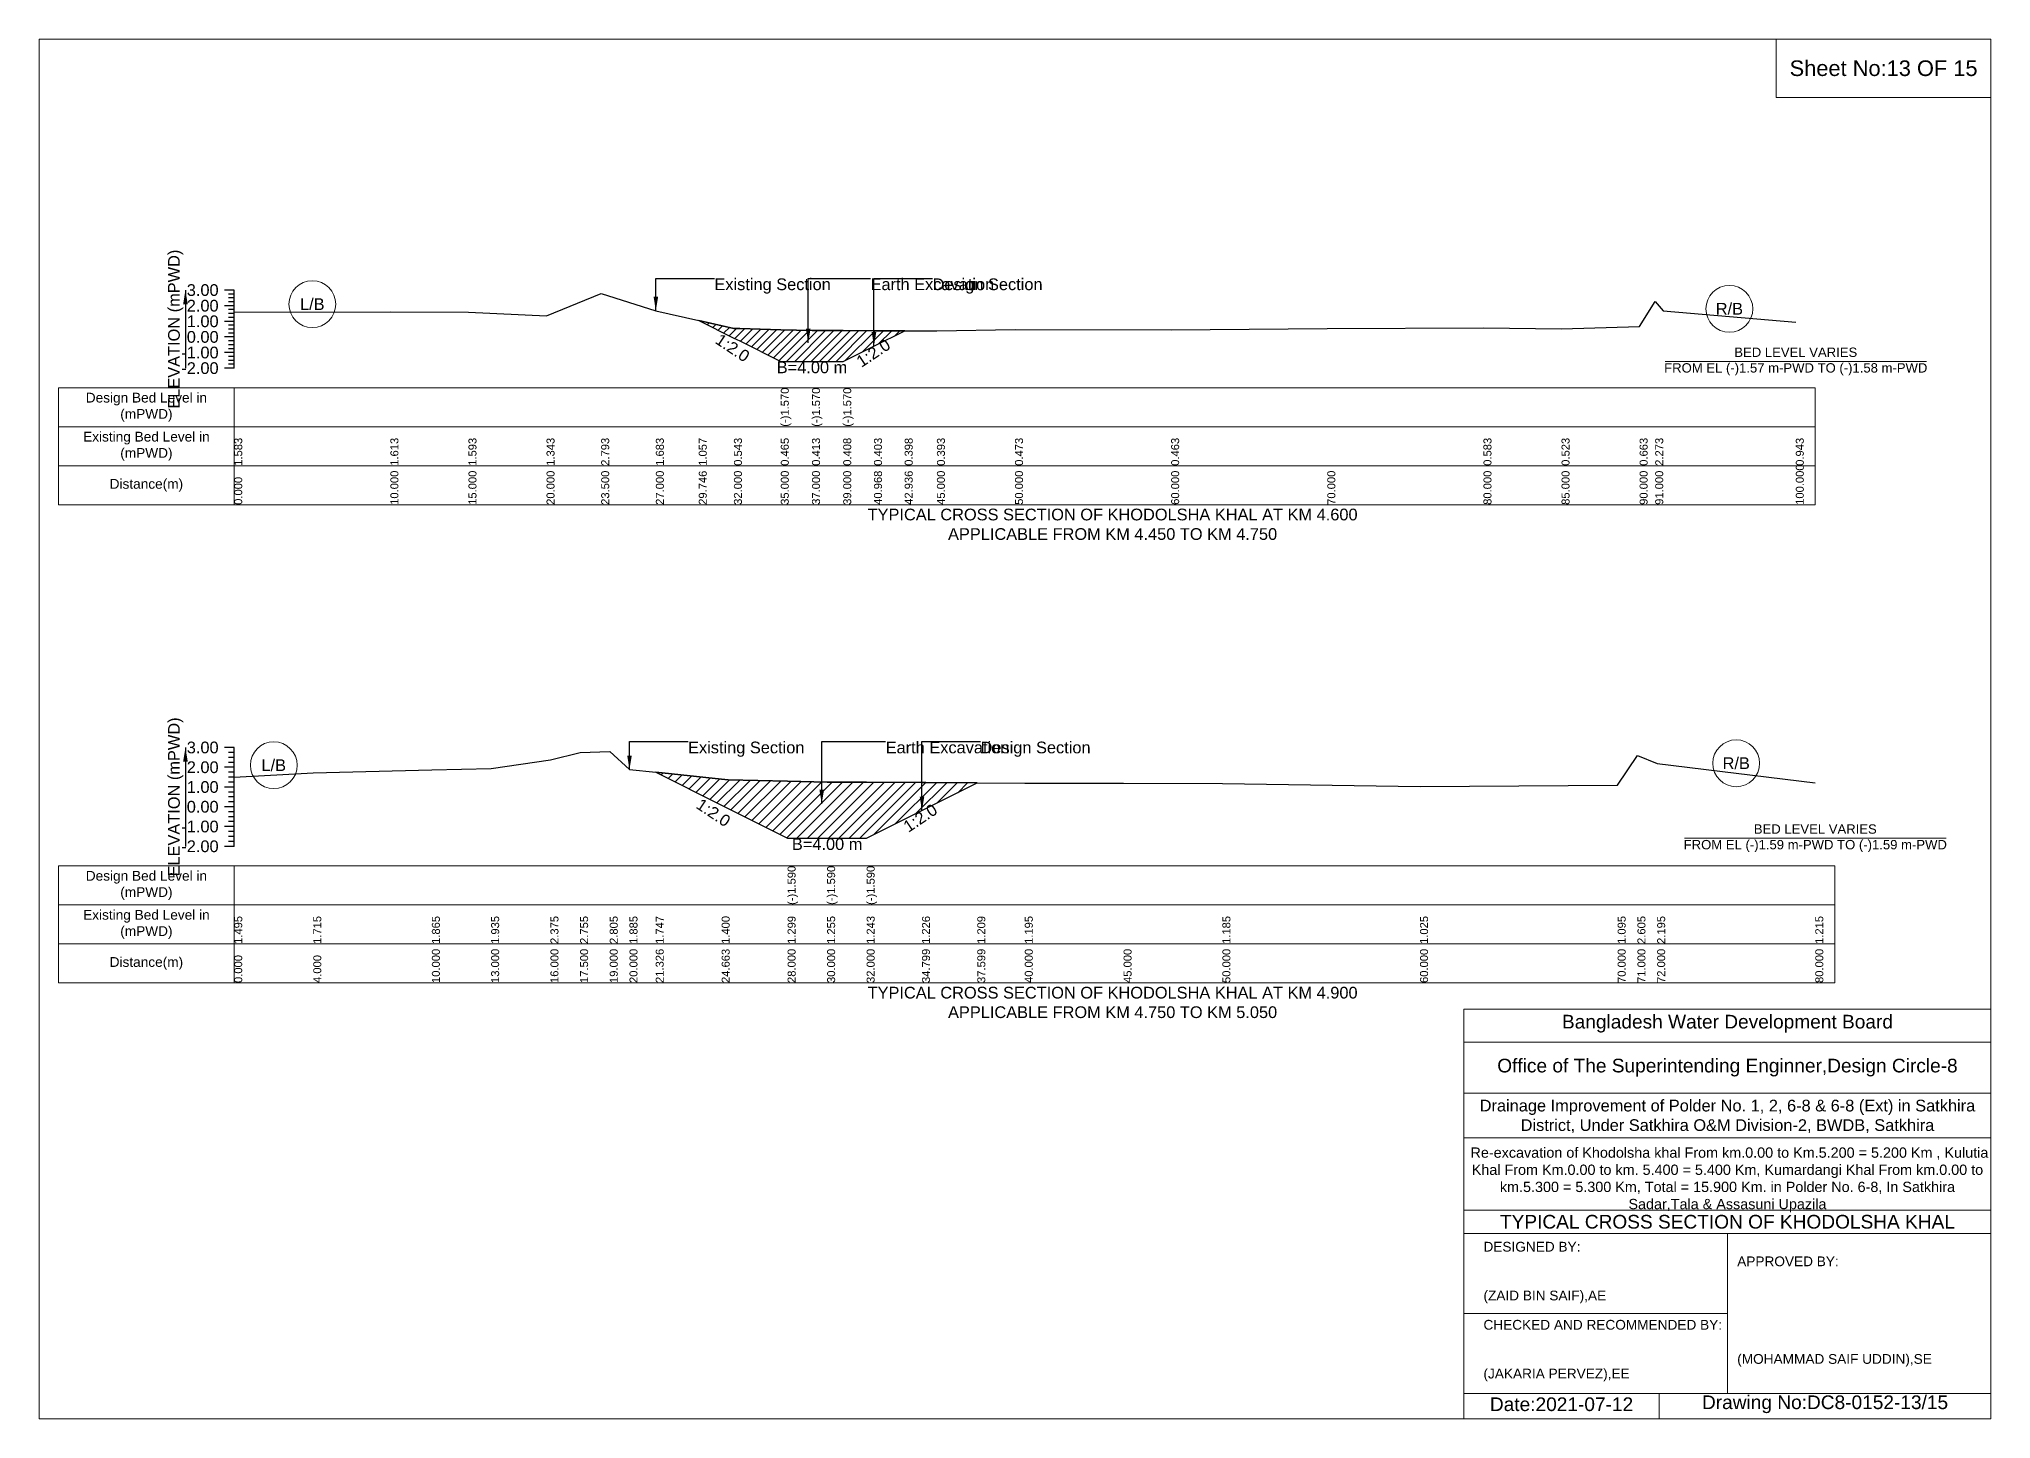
# Model space of a CAD drawing. Header units: inches. Extents: x 91000 to 568000, y -5656 to 0.
# Drawn here: x 220000 to 228000, y -5656 to 0 of the extents above; entities that cross this region are included whole.
import ezdxf

# ---------------------------------------------------------------- set-up
doc = ezdxf.new("R2010")
doc.units = ezdxf.units.IN
doc.header["$LTSCALE"] = 7
doc.header["$MEASUREMENT"] = 0
for name, color, linetype, lineweight in [('Cross section Data Border', 7, 'Continuous', 9), ('Cross Section Labels', 7, 'Continuous', 9), ('Existing_Bed_Level for Xsection', 7, 'Continuous', 25)]:
    doc.layers.add(name, color=color, linetype=linetype, lineweight=lineweight)
doc.styles.get("Standard").update_dxf_attribs({"font": 'arial.ttf'})
doc.dimstyles.get("Standard").update_dxf_attribs({"dimtxt": 0.18, "dimasz": 0.18, "dimexe": 0.18, "dimexo": 0.0625, "dimgap": 0.09, "dimtad": 0, "dimtih": 1, "dimtoh": 1, "dimdec": 4, "dimzin": 0, "dimdsep": 46, "dimtxsty": 'Standard', "dimcen": 0.09, "dimadec": 0, "dimazin": 0, "dimtfac": 1, "dimtdec": 4, "dimtofl": 0, "dimtmove": 0, "dimatfit": 3, "dimfxl": 1, "dimtolj": 1, "dimtzin": 0, "dimarcsym": 0})

msp = doc.modelspace()

# ---------------------------------------------------------------- hatches: boundary and pattern name
at = {"layer": 'Existing_Bed_Level for Xsection'}
h = msp.add_hatch(dxfattribs=at)
h.set_pattern_fill('ANSI31', color=256, scale=192, style=0)
h.paths.add_polyline_path([(222703.8, -1153.5), (222848, -1225.6), (222871.9, -1237.6), (223040, -1321.6), (223168, -1321.6), (223296, -1321.6), (223422, -1258.7), (223547.9, -1195.7), (223422, -1195.4), (223296, -1195), (223168, -1194.7), (223040, -1191.4), (222871.9, -1187), (222848, -1186.4)])
h = msp.add_hatch(dxfattribs=at)
h.set_pattern_fill('ANSI31', color=256, scale=243, style=0)
h.paths.add_polyline_path([(222527.4, -3005.5), (222797.7, -3140.7), (222825, -3154.3), (223068, -3275.8), (223230, -3275.8), (223392, -3275.8), (223618.8, -3162.4), (223635, -3154.3), (223845.5, -3049.1), (223635, -3047.8), (223618.8, -3047.7), (223392, -3046.3), (223230, -3045.4), (223068, -3041.8), (222825, -3036.5), (222797.7, -3033.6)])

# ---------------------------------------------------------------- linework, layer by layer
at = {"layer": 'Cross section Data Border'}
for points in [[(220080, -1429.2), (227280, -1429.2), (227280, -1909.2), (220080, -1909.2)], [(220080, -3389), (227360, -3389), (227360, -3869), (220080, -3869)]]:
    msp.add_lwpolyline(points, close=True, dxfattribs=at)
for points in [[(220800, -1429.2), (220800, -1909.2)], [(220080, -1589.2), (227280, -1589.2)], [(220080, -1749.2), (227280, -1749.2)], [(220800, -3389), (220800, -3869)], [(220080, -3549), (227360, -3549)], [(220080, -3709), (227360, -3709)]]:
    msp.add_lwpolyline(points, dxfattribs=at)
at = {"layer": 'Cross Section Labels'}
for points in [[(220000, 0), (228000, 0), (228000, -5656), (220000, -5656)], [(227120, 0), (228000, 0), (228000, -240), (227120, -240)]]:
    msp.add_lwpolyline(points, close=True, dxfattribs=at)
for points in [[(226664.2, -1321.6), (227735.8, -1321.6)], [(226744.2, -3275.8), (227815.8, -3275.8)], [(225840, -5656), (225840, -3976), (228000, -3976)], [(225840, -4112), (228000, -4112)], [(225840, -4320), (228000, -4320)], [(225840, -4504), (228000, -4504)], [(225840, -4800), (228000, -4800)], [(225840, -4896), (228000, -4896)], [(226920, -4896), (226920, -5552)], [(225840, -5224), (226920, -5224)], [(225840, -5552), (228000, -5552)], [(226640, -5552), (226640, -5656)]]:
    msp.add_lwpolyline(points, dxfattribs=at)
for centre in [(221120, -1086.9), (226928, -1105.8), (226956, -2968.4), (220962, -2976.5)]:
    msp.add_circle(centre, 96, dxfattribs=at)
at = {"layer": 'Existing_Bed_Level for Xsection'}
for points in [[(220800, -1029.2), (220760, -1029.2)], [(220800, -1349.2), (220800, -1285.2), (220800, -1221.2), (220800, -1157.2), (220800, -1093.2), (220800, -1029.2)], [(220800, -1093.2), (220760, -1093.2)], [(220800, -1045.2), (220776, -1045.2)], [(220800, -1061.2), (220776, -1061.2)], [(220800, -1077.2), (220776, -1077.2)], [(220800, -1109.2), (220776, -1109.2)], [(220800, -1119.8), (221440, -1117.9), (221760, -1119.2), (222080, -1135.2), (222304, -1042.4), (222528, -1113.4), (222703.8, -1153.5), (222848, -1186.4), (222871.9, -1187), (223040, -1191.4), (223040, -1191.4), (223168, -1194.7), (223168, -1194.7), (223296, -1195), (223296, -1195), (223422, -1195.4), (223547.9, -1195.7), (223680, -1196), (224000, -1190.9), (224640, -1191.5), (225280, -1186.4), (225920, -1183.8), (226240, -1187.7), (226560, -1178.7), (226624, -1075.7), (226656, -1114.7), (227200, -1160.8)], [(220800, -1157.2), (220760, -1157.2)], [(220800, -1125.2), (220776, -1125.2)], [(220800, -1141.2), (220776, -1141.2)], [(220800, -1173.2), (220776, -1173.2)], [(220800, -1189.2), (220776, -1189.2)], [(220800, -1221.2), (220760, -1221.2)], [(220800, -1205.2), (220776, -1205.2)], [(220800, -1237.2), (220776, -1237.2)], [(220800, -1253.2), (220776, -1253.2)], [(220800, -1269.2), (220776, -1269.2)], [(220800, -1285.2), (220760, -1285.2)], [(220800, -1349.2), (220760, -1349.2)], [(220800, -1301.2), (220776, -1301.2)], [(220800, -1317.2), (220776, -1317.2)], [(220800, -1333.2), (220776, -1333.2)], [(220800, -2904), (220760, -2904)], [(220800, -2924.3), (220776, -2924.3)], [(220800, -2944.5), (220776, -2944.5)], [(220800, -3309), (220800, -3228), (220800, -3147), (220800, -3066), (220800, -2985), (220800, -2904)], [(220800, -3025.9), (221124, -3008.1), (221610, -2996), (221853, -2990.3), (222096, -2954.7), (222217.5, -2923.9), (222339, -2919.8), (222420, -2994.3), (222527.4, -3005.5), (222797.7, -3033.6), (222825, -3036.5), (223068, -3041.8), (223068, -3041.8), (223230, -3045.4), (223230, -3045.4), (223392, -3046.3), (223392, -3046.3), (223618.8, -3047.7), (223635, -3047.8), (223845.5, -3049.1), (224040, -3050.2), (224445, -3050.2), (224850, -3051), (225660, -3064), (226470, -3058.3), (226551, -2936), (226632, -2969.2), (227280, -3048.6)], [(220800, -2985), (220760, -2985)], [(220800, -2964.8), (220776, -2964.8)], [(220800, -3005.3), (220776, -3005.3)], [(220800, -3025.5), (220776, -3025.5)], [(220800, -3066), (220760, -3066)], [(220800, -3045.8), (220776, -3045.8)], [(220800, -3086.3), (220776, -3086.3)], [(220800, -3106.5), (220776, -3106.5)], [(220800, -3147), (220760, -3147)], [(220800, -3126.8), (220776, -3126.8)], [(220800, -3167.3), (220776, -3167.3)], [(220800, -3187.5), (220776, -3187.5)], [(220800, -3228), (220760, -3228)], [(220800, -3207.8), (220776, -3207.8)], [(220800, -3248.3), (220776, -3248.3)], [(220800, -3268.5), (220776, -3268.5)], [(220800, -3309), (220760, -3309)], [(220800, -3288.8), (220776, -3288.8)]]:
    msp.add_lwpolyline(points, dxfattribs=at)
for points in [[(222703.8, -1153.5), (222848, -1225.6), (222871.9, -1237.6), (223040, -1321.6), (223040, -1321.6), (223168, -1321.6), (223168, -1321.6), (223296, -1321.6), (223296, -1321.6), (223422, -1258.7), (223547.9, -1195.7), (223422, -1195.4), (223296, -1195), (223296, -1195), (223168, -1194.7), (223168, -1194.7), (223040, -1191.4), (223040, -1191.4), (222871.9, -1187), (222848, -1186.4)], [(222527.4, -3005.5), (222527.4, -3005.5), (222797.7, -3140.7), (222825, -3154.3), (223068, -3275.8), (223068, -3275.8), (223230, -3275.8), (223230, -3275.8), (223392, -3275.8), (223392, -3275.8), (223618.8, -3162.4), (223635, -3154.3), (223845.5, -3049.1), (223845.5, -3049.1), (223845.5, -3049.1), (223635, -3047.8), (223618.8, -3047.7), (223392, -3046.3), (223392, -3046.3), (223230, -3045.4), (223230, -3045.4), (223068, -3041.8), (223068, -3041.8), (222825, -3036.5), (222797.7, -3033.6), (222527.4, -3005.5)]]:
    msp.add_lwpolyline(points, close=True, dxfattribs=at)

# ---------------------------------------------------------------- texts
at = {"layer": 'Cross section Data Border', "char_height": 40, "width": 640, "attachment_point": 5}
for s, insert in [('Design Bed Level in (mPWD)', (220440, -1509.2)), ('Existing Bed Level in (mPWD)', (220440, -1669.2)), ('Distance(m)', (220440, -1829.2)), ('Design Bed Level in (mPWD)', (220440, -3469)), ('Existing Bed Level in (mPWD)', (220440, -3629)), ('Distance(m)', (220440, -3789))]:
    msp.add_mtext(s, dxfattribs=dict(at, insert=insert))
at = {"layer": 'Cross Section Labels'}
for s, insert, char_height, attachment_point in [('Sheet No:13 OF 15', (227560, -120), 64, 5), ('Existing Section', (222768, -981.2), 48, 1), ('Earth Excavation', (223408, -981.2), 48, 1), ('Design Section', (223662, -981.2), 48, 1), ('L/B', (221120, -1086.9), 48, 5), ('R/B', (226928, -1105.8), 48, 5), ('BED LEVEL VARIES ^JFROM EL (-)1.57 m-PWD TO (-)1.58 m-PWD', (227200, -1321.6), 38.4, 5), ('B=4.00 m', (223168, -1321.6), 48, 2), ('TYPICAL CROSS SECTION OF KHODOLSHA KHAL AT KM 4.600^JAPPLICABLE FROM KM 4.450 TO KM 4.750', (224400, -1989.2), 48, 5), ('Existing Section', (222660, -2879.7), 48, 1), ('Earth Excavation', (223470, -2879.7), 48, 1), ('Design Section', (223858.8, -2879.7), 48, 1), ('L/B', (220962, -2976.5), 48, 5), ('R/B', (226956, -2968.4), 48, 5), ('B=4.00 m', (223230, -3275.8), 48, 2), ('BED LEVEL VARIES ^JFROM EL (-)1.59 m-PWD TO (-)1.59 m-PWD', (227280, -3275.8), 38.4, 5), ('TYPICAL CROSS SECTION OF KHODOLSHA KHAL AT KM 4.900^JAPPLICABLE FROM KM 4.750 TO KM 5.050', (224400, -3949), 48, 5), ('Bangladesh Water Development Board', (226920, -4036), 56, 5), ('Office of The Superintending Enginner,Design Circle-8', (226920, -4216), 56, 5)]:
    msp.add_mtext(s, dxfattribs=dict(at, insert=insert, char_height=char_height, attachment_point=attachment_point))
at = {"layer": 'Cross Section Labels', "char_height": 48, "attachment_point": 2}
for insert, rotation in [((222855.9, -1245.6), 326.30993), ((223406, -1266.7), 33.69007), ((222777.4, -3150.8), 326.30993), ((223598.5, -3172.6), 33.69007)]:
    msp.add_mtext('1:2.0', dxfattribs=dict(at, insert=insert, rotation=rotation))
at = {"layer": 'Cross Section Labels'}
for s, insert, char_height, width, attachment_point in [('Drainage Improvement of Polder No. 1, 2, 6-8 & 6-8 (Ext) in Satkhira District, Under Satkhira O&M Division-2, BWDB, Satkhira', (226920, -4416), 48, 2240, 5), (' Re-excavation of Khodolsha khal From km.0.00 to Km.5.200 = 5.200 Km , Kulutia Khal From Km.0.00 to km. 5.400 = 5.400 Km, Kumardangi Khal From km.0.00 to km.5.300 = 5.300 Km, Total = 15.900 Km. in Polder No. 6-8, In Satkhira Sadar,Tala & Assasuni Upazila', (226920, -4676), 42.1524, 2160, 5), ('TYPICAL CROSS SECTION OF KHODOLSHA KHAL', (226920, -4848), 56, 2240, 5), ('DESIGNED BY:^J^J^J(ZAID BIN SAIF),AE', (225920, -5056), 40, 1120, 4), ('APPROVED BY:^J^J^J^J^J^J(MOHAMMAD SAIF UDDIN),SE', (226960, -5216), 40, 1120, 4), ('CHECKED AND RECOMMENDED BY:^J^J^J(JAKARIA PERVEZ),EE', (225920, -5376), 40, 1120, 4), ('Date:2021-07-12', (226240, -5596), 56, 1120, 5), ('Drawing No:DC8-0152-13/15', (227320, -5596), 56, 1760, 5)]:
    msp.add_mtext(s, dxfattribs=dict(at, insert=insert, char_height=char_height, width=width, attachment_point=attachment_point))
at = {"layer": 'Existing_Bed_Level for Xsection', "rotation": 90}
for s, insert, char_height, attachment_point in [('ELEVATION (mPWD)', (220560, -1189.2), 48, 5), ('(-)1.570', (223040, -1589.2), 32.8, 1), ('(-)1.570', (223168, -1589.2), 32.8, 1), ('(-)1.570', (223296, -1589.2), 32.8, 1), ('1.583', (220800, -1749.2), 32.8, 1), ('1.613', (221440, -1749.2), 32.8, 1), ('1.593', (221760, -1749.2), 32.8, 1), ('1.343', (222080, -1749.2), 32.8, 1), ('2.793', (222304, -1749.2), 32.8, 1), ('1.683', (222528, -1749.2), 32.8, 1), ('1.057', (222703.8, -1749.2), 32.8, 1), ('0.543', (222848, -1749.2), 32.8, 1), ('0.465', (223040, -1749.2), 32.8, 1), ('0.413', (223168, -1749.2), 32.8, 1), ('0.408', (223296, -1749.2), 32.8, 1), ('0.403', (223422, -1749.2), 32.8, 1), ('0.398', (223547.9, -1749.2), 32.8, 1), ('0.393', (223680, -1749.2), 32.8, 1), ('0.473', (224000, -1749.2), 32.8, 1), ('0.463', (224640, -1749.2), 32.8, 1), ('0.583', (225920, -1749.2), 32.8, 1), ('0.523', (226240, -1749.2), 32.8, 1), ('0.663', (226560, -1749.2), 32.8, 1), ('2.273', (226624, -1749.2), 32.8, 1), ('0.943', (227200, -1749.2), 32.8, 1), ('100.000', (227200, -1909.2), 32.8, 1), ('0.000', (220800, -1909.2), 32.8, 1), ('10.000', (221440, -1909.2), 32.8, 1), ('15.000', (221760, -1909.2), 32.8, 1), ('20.000', (222080, -1909.2), 32.8, 1), ('23.500', (222304, -1909.2), 32.8, 1), ('27.000', (222528, -1909.2), 32.8, 1), ('29.746', (222703.8, -1909.2), 32.8, 1), ('32.000', (222848, -1909.2), 32.8, 1), ('35.000', (223040, -1909.2), 32.8, 1), ('37.000', (223168, -1909.2), 32.8, 1), ('39.000', (223296, -1909.2), 32.8, 1), ('40.968', (223422, -1909.2), 32.8, 1), ('42.936', (223547.9, -1909.2), 32.8, 1), ('45.000', (223680, -1909.2), 32.8, 1), ('50.000', (224000, -1909.2), 32.8, 1), ('60.000', (224640, -1909.2), 32.8, 1), ('70.000', (225280, -1909.2), 32.8, 1), ('80.000', (225920, -1909.2), 32.8, 1), ('85.000', (226240, -1909.2), 32.8, 1), ('90.000', (226560, -1909.2), 32.8, 1), ('91.000', (226624, -1909.2), 32.8, 1), ('ELEVATION (mPWD)', (220560, -3106.5), 48, 5), ('(-)1.590', (223068, -3549), 32.8, 1), ('(-)1.590', (223230, -3549), 32.8, 1), ('(-)1.590', (223392, -3549), 32.8, 1), ('1.495', (220800, -3709), 32.8, 1), ('1.715', (221124, -3709), 32.8, 1), ('1.865', (221610, -3709), 32.8, 1), ('1.935', (221853, -3709), 32.8, 1), ('2.375', (222096, -3709), 32.8, 1), ('2.755', (222217.5, -3709), 32.8, 1), ('2.805', (222339, -3709), 32.8, 1), ('1.885', (222420, -3709), 32.8, 1), ('1.747', (222527.4, -3709), 32.8, 1), ('1.400', (222797.7, -3709), 32.8, 1), ('1.299', (223068, -3709), 32.8, 1), ('1.255', (223230, -3709), 32.8, 1), ('1.243', (223392, -3709), 32.8, 1), ('1.226', (223618.8, -3709), 32.8, 1), ('1.209', (223845.5, -3709), 32.8, 1), ('1.195', (224040, -3709), 32.8, 1), ('1.185', (224850, -3709), 32.8, 1), ('1.025', (225660, -3709), 32.8, 1), ('1.095', (226470, -3709), 32.8, 1), ('2.605', (226551, -3709), 32.8, 1), ('2.195', (226632, -3709), 32.8, 1), ('1.215', (227280, -3709), 32.8, 1), ('0.000', (220800, -3869), 32.8, 1), ('4.000', (221124, -3869), 32.8, 1), ('10.000', (221610, -3869), 32.8, 1), ('13.000', (221853, -3869), 32.8, 1), ('16.000', (222096, -3869), 32.8, 1), ('17.500', (222217.5, -3869), 32.8, 1), ('19.000', (222339, -3869), 32.8, 1), ('20.000', (222420, -3869), 32.8, 1), ('21.326', (222527.4, -3869), 32.8, 1), ('24.663', (222797.7, -3869), 32.8, 1), ('28.000', (223068, -3869), 32.8, 1), ('30.000', (223230, -3869), 32.8, 1), ('32.000', (223392, -3869), 32.8, 1), ('34.799', (223618.8, -3869), 32.8, 1), ('37.599', (223845.5, -3869), 32.8, 1), ('40.000', (224040, -3869), 32.8, 1), ('45.000', (224445, -3869), 32.8, 1), ('50.000', (224850, -3869), 32.8, 1), ('60.000', (225660, -3869), 32.8, 1), ('70.000', (226470, -3869), 32.8, 1), ('71.000', (226551, -3869), 32.8, 1), ('72.000', (226632, -3869), 32.8, 1), ('80.000', (227280, -3869), 32.8, 1)]:
    msp.add_mtext(s, dxfattribs=dict(at, insert=insert, char_height=char_height, attachment_point=attachment_point))
at = {"layer": 'Existing_Bed_Level for Xsection', "char_height": 48, "attachment_point": 6}
for s, insert in [('3.00', (220736, -1029.2)), ('2.00', (220736, -1093.2)), ('0.00', (220736, -1221.2)), ('1.00', (220736, -1157.2)), ('-1.00', (220736, -1285.2)), ('-2.00', (220736, -1349.2)), ('3.00', (220736, -2904)), ('2.00', (220736, -2985)), ('1.00', (220736, -3066)), ('0.00', (220736, -3147)), ('-1.00', (220736, -3228)), ('-2.00', (220736, -3309))]:
    msp.add_mtext(s, dxfattribs=dict(at, insert=insert))

# ---------------------------------------------------------------- leaders
at = {"layer": 'Cross Section Labels', "annotation_type": 0, "has_hookline": 1, "hookline_direction": 0}
for points, text_width in [([(222528, -1113.4), (222528, -981.2), (222767.9, -981.2)], 467.2), ([(223152.6, -1244.8), (223152.6, -981.2), (223407.9, -981.2)], 497), ([(223422, -1258.7), (223422, -981.2), (223661.9, -981.2)], 441.2), ([(222420, -2994.3), (222420, -2879.7), (222659.9, -2879.7)], 467.2), ([(223207.9, -3134.4), (223207.9, -2879.7), (223469.9, -2879.7)], 497), ([(223618.8, -3162.4), (223618.8, -2879.7), (223858.7, -2879.7)], 441.2)]:
    msp.add_leader(points, dimstyle='Standard', override={"dimasz": 57.6}, dxfattribs=dict(at, text_width=text_width))
at = {"layer": 'Existing_Bed_Level for Xsection'}
for points in [[(220600, -1029.2), (220600, -1349.2)], [(220600, -2904), (220600, -3309)]]:
    msp.add_leader(points, dimstyle='Standard', override={"dimasz": 57.6}, dxfattribs=at)

doc.saveas('drawing.dxf')
